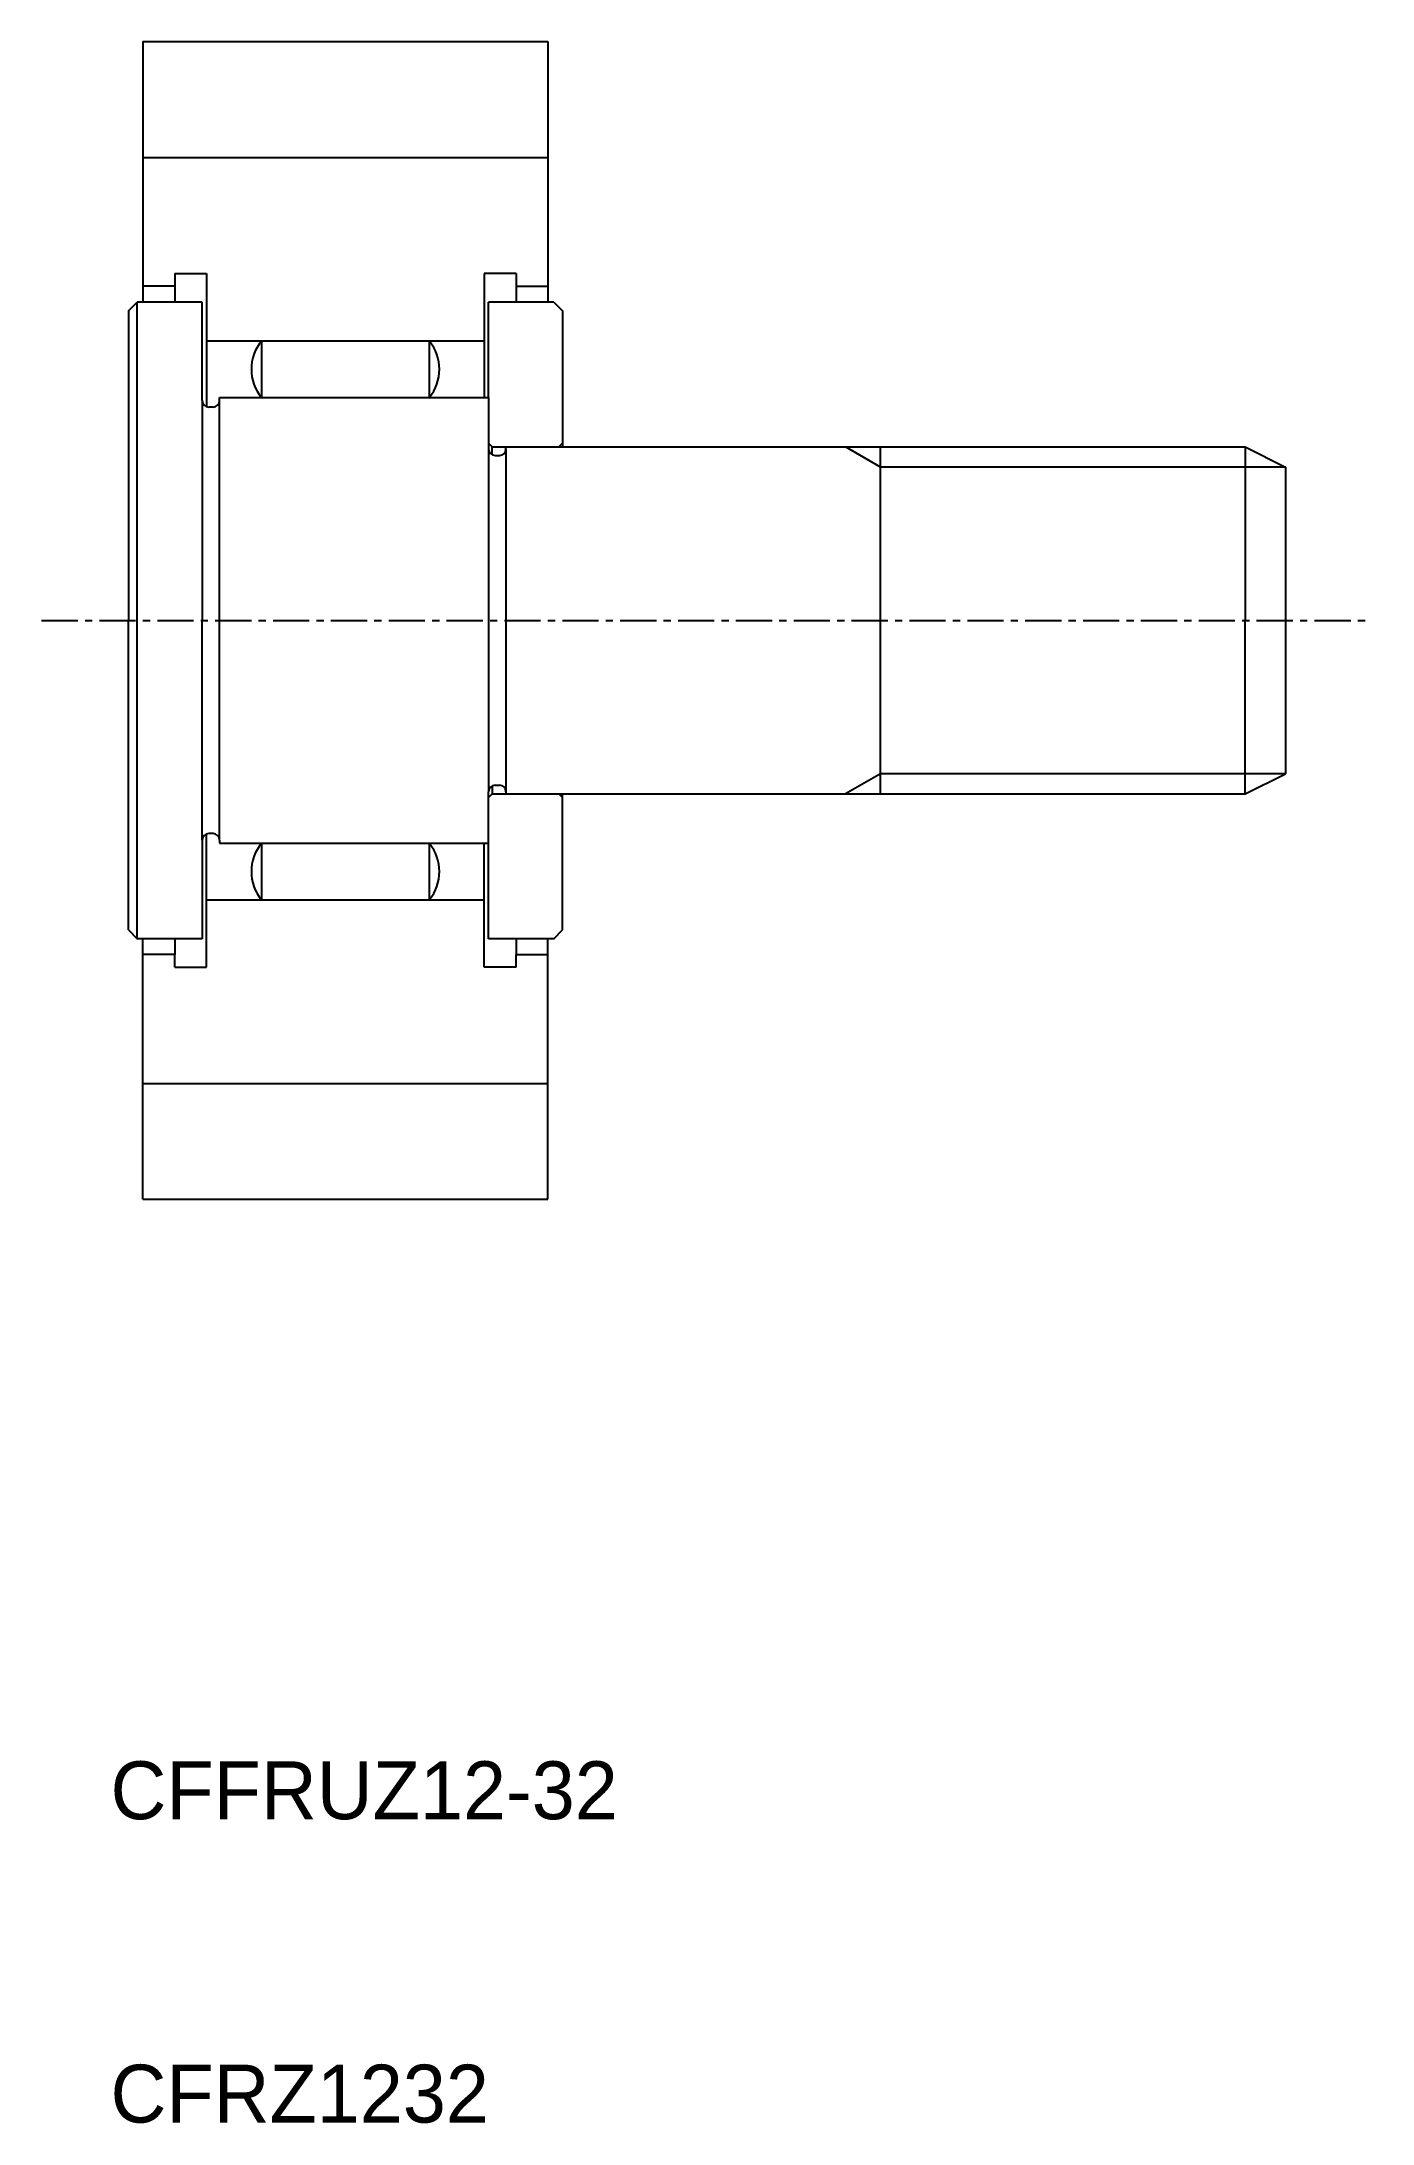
# Model space of a CAD drawing. Extents: x 203.4 to 249.4, y 106.8 to 178.7.
import ezdxf

# ---------------------------------------------------------------- set-up
doc = ezdxf.new("R2010")
doc.units = 0
doc.linetypes.add('CENTER', pattern=[2, 1.25, -0.25, 0.25, -0.25])
doc.layers.get('0').update_dxf_attribs({"linetype": 'CONTINUOUS'})
doc.layers.add('CENTER', color=1, linetype='CENTER')

msp = doc.modelspace()

# ---------------------------------------------------------------- linework, layer by layer
for p, q in [((206.889, 178.736), (220.889, 178.736)), ((206.889, 178.736), (206.889, 169.736)), ((220.889, 178.736), (220.889, 169.736)), ((206.889, 174.736), (220.889, 174.736)), ((207.989, 170.726), (209.089, 170.726)), ((207.989, 170.726), (207.989, 170.286)), ((209.089, 170.726), (209.089, 168.396)), ((218.689, 170.726), (218.689, 168.396)), ((219.789, 170.726), (218.689, 170.726)), ((219.789, 170.726), (219.789, 170.286)), ((207.989, 170.286), (206.889, 170.286)), ((207.989, 170.286), (207.989, 169.736)), ((219.789, 170.286), (220.889, 170.286)), ((219.789, 170.286), (219.789, 169.736)), ((206.389, 169.436), (206.689, 169.736)), ((206.389, 169.436), (206.389, 158.736)), ((206.689, 147.736), (206.689, 169.736)), ((208.939, 169.736), (206.689, 169.736)), ((208.939, 166.331), (208.939, 169.736)), ((218.839, 166.436), (218.839, 169.736)), ((221.089, 169.736), (218.839, 169.736)), ((221.089, 169.736), (221.389, 169.436)), ((221.389, 169.436), (221.389, 164.736)), ((209.089, 168.396), (209.289, 168.396)), ((209.089, 168.396), (209.089, 168.118)), ((209.289, 168.396), (218.489, 168.396)), ((210.989, 168.396), (210.989, 166.436)), ((216.789, 168.396), (216.789, 166.436)), ((218.489, 168.396), (218.689, 168.396)), ((218.689, 168.396), (218.689, 166.715)), ((209.089, 168.118), (209.089, 166.119)), ((208.939, 166.331), (208.939, 158.736)), ((209.539, 166.436), (218.489, 166.436)), ((209.539, 166.331), (209.539, 166.436)), ((209.539, 151.141), (209.539, 166.331)), ((218.489, 166.436), (218.839, 166.436)), ((218.689, 166.715), (218.689, 166.436)), ((218.839, 166.436), (218.839, 164.661)), ((209.314, 166.106), (209.164, 166.106)), ((218.959, 164.736), (218.839, 164.856)), ((221.269, 164.736), (221.389, 164.856)), ((218.839, 164.661), (218.839, 152.811)), ((218.959, 164.736), (219.439, 164.736)), ((218.959, 164.462), (218.959, 164.736)), ((219.064, 164.436), (219.214, 164.436)), ((219.439, 164.736), (244.989, 164.736)), ((219.439, 164.661), (219.439, 164.736)), ((219.439, 164.661), (219.439, 152.811)), ((232.389, 152.736), (232.389, 164.736)), ((244.989, 164.736), (244.989, 158.736)), ((244.989, 164.736), (246.389, 164.036)), ((246.389, 164.036), (246.389, 153.436)), ((206.389, 148.036), (206.389, 158.736)), ((208.939, 151.141), (208.939, 158.736)), ((244.989, 152.736), (244.989, 158.736)), ((244.989, 152.736), (246.389, 153.436)), ((218.839, 152.736), (218.839, 152.811)), ((218.839, 151.036), (218.839, 152.736)), ((218.959, 152.736), (218.839, 152.616)), ((218.959, 153.01), (218.959, 152.736)), ((218.959, 152.736), (219.439, 152.736)), ((219.064, 153.036), (219.214, 153.036)), ((219.439, 152.811), (219.439, 152.736)), ((219.439, 152.736), (244.989, 152.736)), ((221.269, 152.736), (221.389, 152.616)), ((221.389, 148.036), (221.389, 152.736)), ((208.939, 151.141), (208.939, 147.736)), ((209.089, 150.758), (209.089, 151.354)), ((209.314, 151.366), (209.164, 151.366)), ((209.539, 151.141), (209.539, 151.036)), ((209.089, 149.076), (209.089, 150.758)), ((209.539, 151.036), (218.489, 151.036)), ((210.989, 151.036), (210.989, 149.076)), ((216.789, 151.036), (216.789, 149.076)), ((218.489, 151.036), (218.839, 151.036)), ((218.689, 150.758), (218.689, 151.036)), ((218.689, 149.076), (218.689, 150.758)), ((218.839, 147.736), (218.839, 151.036)), ((209.089, 146.746), (209.089, 149.076)), ((209.089, 149.076), (209.289, 149.076)), ((209.289, 149.076), (218.489, 149.076)), ((218.489, 149.076), (218.689, 149.076)), ((218.689, 146.746), (218.689, 149.076)), ((206.389, 148.036), (206.689, 147.736)), ((208.939, 147.736), (206.689, 147.736)), ((206.889, 138.736), (206.889, 147.736)), ((207.989, 147.736), (207.989, 147.186)), ((221.089, 147.736), (218.839, 147.736)), ((219.789, 147.736), (219.789, 147.186)), ((220.889, 138.736), (220.889, 147.736)), ((221.089, 147.736), (221.389, 148.036)), ((207.989, 147.186), (206.889, 147.186)), ((207.989, 146.746), (207.989, 147.186)), ((219.789, 147.186), (220.889, 147.186)), ((219.789, 146.746), (219.789, 147.186)), ((207.989, 146.746), (209.089, 146.746)), ((219.789, 146.746), (218.689, 146.746)), ((206.889, 142.736), (220.889, 142.736)), ((206.889, 138.736), (220.889, 138.736))]:
    msp.add_line(p, q)
at = {"color": 3}
for p, q in [((232.389, 164.036), (231.177, 164.736)), ((246.389, 164.036), (232.389, 164.036)), ((232.389, 153.436), (231.177, 152.736)), ((246.389, 153.436), (232.389, 153.436))]:
    msp.add_line(p, q, dxfattribs=at)
for centre, radius, start, end in [((212.186, 167.416), 1.547, 140.69235, 219.30765), ((215.592, 167.416), 1.547, 320.69235, 39.30765), ((209.164, 166.331), 0.225, 180, 270), ((209.314, 166.331), 0.225, 270, 0), ((219.064, 164.661), 0.225, 180, 270), ((219.214, 164.661), 0.225, 270, 0), ((219.064, 152.811), 0.225, 90, 180), ((219.214, 152.811), 0.225, 0, 90), ((209.164, 151.141), 0.225, 90, 180), ((209.314, 151.141), 0.225, 0, 90), ((212.186, 150.056), 1.547, 140.69235, 219.30765), ((215.592, 150.056), 1.547, 320.69235, 39.30765)]:
    msp.add_arc(centre, radius, start, end)
at = {"layer": 'CENTER', "color": 1, "linetype": 'CENTER'}
msp.add_line((203.389, 158.736), (249.389, 158.736), dxfattribs=at)

# ---------------------------------------------------------------- texts
for s, p in [('CFFRUZ12-32', (205.771, 117.306)), ('CFRZ1232', (205.771, 106.823))]:
    msp.add_text(s, height=2).set_placement(p)

doc.saveas('drawing.dxf')
